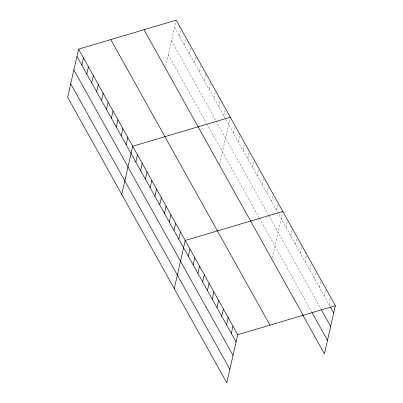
<?xml version="1.0" encoding="UTF-8"?>
<svg xmlns="http://www.w3.org/2000/svg" width="403" height="403" viewBox="0 0 403 403"><rect width="100%" height="100%" fill="white"/><g stroke="black" fill="none" stroke-linecap="round" stroke-linejoin="round"><path stroke-width="0.3" stroke-dasharray="2.02 1.51" d="M165.693 66.455L176.076 20.749M179.491 36.194L181.133 28.976M184.413 45.02L186.05 37.801M189.329 53.846L190.831 47.232M194.246 62.672L195.888 55.453M199.168 71.497L200.805 64.279M204.084 80.323L205.726 73.104M209.006 89.149L210.643 81.935M213.922 97.974L215.56 90.761M218.839 106.8L220.481 99.586M223.761 115.626L225.398 108.412M219.796 163.537L230.32 117.238M233.453 133.02L234.954 126.406M238.223 141.589L239.866 134.37M242.999 150.153L244.641 142.934M247.774 158.722L249.412 151.503M252.545 167.285L254.187 160.072M257.321 175.854L258.822 169.235M262.096 184.418L263.733 177.204M266.867 192.987L268.373 186.372M271.642 201.55L273.279 194.337M276.418 210.119L277.919 203.505M272.312 257.769L282.83 211.469M285.964 227.252L287.465 220.637M290.739 235.82L292.377 228.602M295.51 244.384L297.016 237.77M300.285 252.953L301.923 245.734M305.061 261.517L306.562 254.903M309.831 270.086L311.474 262.867M314.607 278.649L316.108 272.035M319.383 287.218L321.02 279.999M324.153 295.782L325.659 289.168M328.929 304.351L330.566 297.132M174.575 27.369L225.494 118.744M225.786 119.263L330.122 306.492M171.507 40.874L215.771 120.306M216.063 120.829L268.574 215.061M268.872 215.595L321.085 309.287M168.343 54.788L206.532 123.323M206.825 123.842L259.144 217.731M259.446 218.265L311.66 311.962"/><path stroke-width="0.6" d="M78.595 49.156L67.659 97.299L226.788 382.85L237.725 334.707L78.595 49.156L176.212 20.15L335.341 305.701L324.405 353.844L302.92 315.297M81.874 65.2L83.517 57.982M86.796 74.026L88.433 66.807M91.713 82.852L93.35 75.633M96.629 91.677L98.272 84.459M101.551 100.503L103.188 93.284M106.468 109.329L108.11 102.11M111.384 118.155L113.026 110.941M116.306 126.98L117.943 119.767M121.222 135.806L122.865 128.592M126.144 144.632L127.781 137.418M121.761 194.387L132.698 146.244L230.32 117.238M135.836 162.026L137.473 154.807M140.607 170.595L142.249 163.376M145.382 179.159L147.019 171.94M150.158 187.727L151.795 180.509M154.928 196.291L156.571 189.078M159.704 204.86L161.341 197.641M164.479 213.424L166.117 206.21M169.25 221.993L170.892 214.774M174.025 230.556L175.663 223.343M178.801 239.125L180.438 231.906M174.272 288.619L185.214 240.475L282.83 211.469M188.347 256.258L189.984 249.039M193.123 264.826L194.76 257.608M197.893 273.39L199.535 266.171M202.669 281.959L204.306 274.74M207.444 290.523L209.081 283.304M212.215 299.091L213.857 291.873M216.99 307.655L218.628 300.442M221.761 316.224L223.403 309.005M226.536 324.788L228.179 317.574M231.312 333.357L232.949 326.138M237.725 334.707L335.341 305.701M330.42 307.026L333.704 312.914M321.382 309.826L330.631 326.425M311.957 312.496L327.473 340.339M144.002 29.721L303.127 315.272M110.81 39.585L269.939 325.135M76.958 56.375L236.082 341.92M73.89 69.88L233.015 355.431M70.727 83.794L229.856 369.344"/></g></svg>
